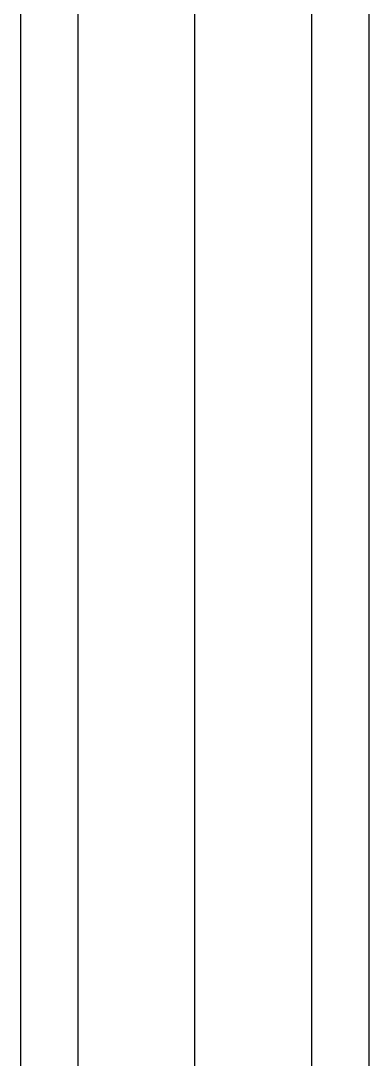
# Model space of a CAD drawing. Header units: millimetres. Extents: x -1506 to -668, y -3588 to 587.
# Drawn here: x -1273.8 to -1225.9, y -1773.1 to -1630.4 of the extents above; entities that cross this region are included whole.
import ezdxf

# ---------------------------------------------------------------- set-up
doc = ezdxf.new("R2010")
doc.units = ezdxf.units.MM
doc.layers.add('referance lines', color=3, linetype='Continuous', lineweight=25, true_color=0x00ff00)

msp = doc.modelspace()

# ---------------------------------------------------------------- linework, layer by layer
at = {"layer": 'referance lines'}
for p, q in [((-1273.8, -2514.6), (-1273.8, -1370.7)), ((-1265.93, -2514.6), (-1265.93, -1370.7)), ((-1233.81, -2514.6), (-1233.81, -1370.7)), ((-1225.93, -2514.6), (-1225.93, -1370.7)), ((-1249.87, -2515.78), (-1249.87, -1371.88))]:
    msp.add_line(p, q, dxfattribs=at)

doc.saveas('drawing.dxf')
